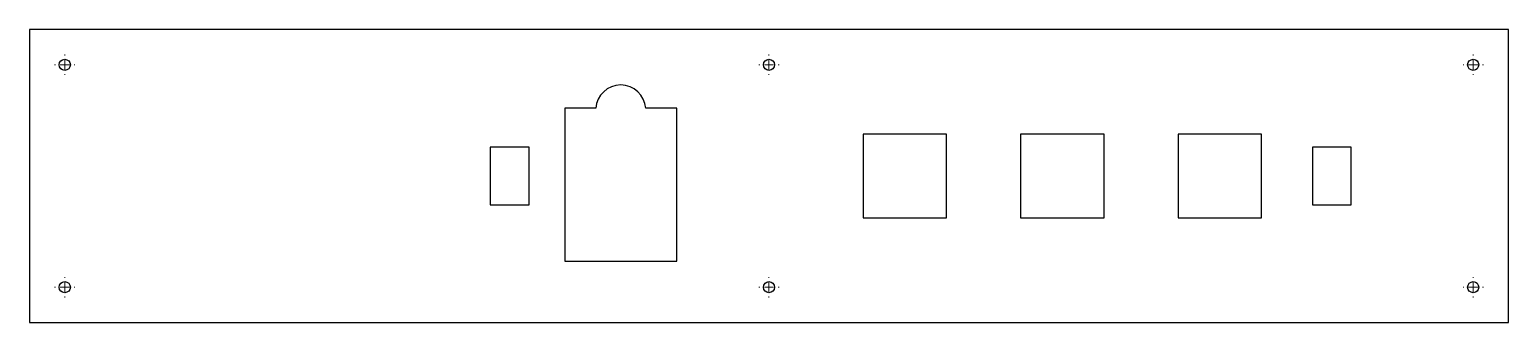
# Model space of a CAD drawing. Header units: millimetres. Extents: x 57 to 855, y 189 to 347.
import ezdxf

# ---------------------------------------------------------------- set-up
doc = ezdxf.new("R2010")
doc.units = ezdxf.units.MM

# ---------------------------------------------------------------- blocks, each defined once
blk = doc.blocks.new('SW_CENTERMARKSYMBOL_0')
at = {"color": 0, "linetype": 'Continuous', "lineweight": 18}
for p, q in [((-5, 0), (-5.5, 0)), ((0, 0), (-2.5, 0)), ((0, 5), (0, 5.5)), ((0, 0), (0, 2.5)), ((0, 0), (0, -2.5)), ((0, 0), (2.5, 0)), ((5, 0), (5.5, 0)), ((0, -5), (0, -5.5))]:
    blk.add_line(p, q, dxfattribs=at)
blk = doc.blocks.new('SW_CENTERMARKSYMBOL_1')
at = {"color": 0, "linetype": 'Continuous', "lineweight": 18}
for p, q in [((-5, 0), (-5.5, 0)), ((0, 0), (-2.5, 0)), ((0, 5), (0, 5.5)), ((0, 0), (0, 2.5)), ((0, 0), (0, -2.5)), ((0, 0), (2.5, 0)), ((5, 0), (5.5, 0)), ((0, -5), (0, -5.5))]:
    blk.add_line(p, q, dxfattribs=at)
blk = doc.blocks.new('SW_CENTERMARKSYMBOL_2')
at = {"color": 0, "linetype": 'Continuous', "lineweight": 18}
for p, q in [((-5, 0), (-5.5, 0)), ((0, 0), (-2.5, 0)), ((0, 5), (0, 5.5)), ((0, 0), (0, 2.5)), ((0, 0), (0, -2.5)), ((0, 0), (2.5, 0)), ((5, 0), (5.5, 0)), ((0, -5), (0, -5.5))]:
    blk.add_line(p, q, dxfattribs=at)
blk = doc.blocks.new('SW_CENTERMARKSYMBOL_3')
at = {"color": 0, "linetype": 'Continuous', "lineweight": 18}
for p, q in [((-5, 0), (-5.5, 0)), ((0, 0), (-2.5, 0)), ((0, 5), (0, 5.5)), ((0, 0), (0, 2.5)), ((0, 0), (0, -2.5)), ((0, 0), (2.5, 0)), ((5, 0), (5.5, 0)), ((0, -5), (0, -5.5))]:
    blk.add_line(p, q, dxfattribs=at)
blk = doc.blocks.new('SW_CENTERMARKSYMBOL_4')
at = {"color": 0, "linetype": 'Continuous', "lineweight": 18}
for p, q in [((-5, 0), (-5.5, 0)), ((0, 0), (-2.5, 0)), ((0, 5), (0, 5.5)), ((0, 0), (0, 2.5)), ((0, 0), (0, -2.5)), ((0, 0), (2.5, 0)), ((5, 0), (5.5, 0)), ((0, -5), (0, -5.5))]:
    blk.add_line(p, q, dxfattribs=at)
blk = doc.blocks.new('SW_CENTERMARKSYMBOL_5')
at = {"color": 0, "linetype": 'Continuous', "lineweight": 18}
for p, q in [((-5, 0), (-5.5, 0)), ((0, 0), (-2.5, 0)), ((0, 5), (0, 5.5)), ((0, 0), (0, 2.5)), ((0, 0), (0, -2.5)), ((0, 0), (2.5, 0)), ((5, 0), (5.5, 0)), ((0, -5), (0, -5.5))]:
    blk.add_line(p, q, dxfattribs=at)

msp = doc.modelspace()

# ---------------------------------------------------------------- linework, layer by layer
at = {"color": 7, "linetype": 'Continuous', "lineweight": 25}
for p, q in [((57.25, 346.86), (57.25, 188.86)), ((855.25, 346.86), (57.25, 346.86)), ((855.25, 188.86), (855.25, 346.86)), ((362.75, 304.46), (346, 304.46)), ((346, 304.46), (346, 221.96)), ((406.5, 304.46), (389.75, 304.46)), ((406.5, 221.96), (406.5, 304.46)), ((552.04, 290.36), (507.04, 290.36)), ((507.04, 290.36), (507.04, 245.36)), ((552.04, 245.36), (552.04, 290.36)), ((637.04, 290.36), (592.04, 290.36)), ((592.04, 290.36), (592.04, 245.36)), ((637.04, 245.36), (637.04, 290.36)), ((722.04, 290.36), (677.04, 290.36)), ((677.04, 290.36), (677.04, 245.36)), ((722.04, 245.36), (722.04, 290.36)), ((326.75, 283.36), (305.75, 283.36)), ((305.75, 283.36), (305.75, 252.36)), ((326.75, 252.36), (326.75, 283.36)), ((770.46, 283.36), (749.46, 283.36)), ((749.46, 283.36), (749.46, 252.36)), ((770.46, 252.36), (770.46, 283.36)), ((305.75, 252.36), (326.75, 252.36)), ((749.46, 252.36), (770.46, 252.36)), ((507.04, 245.36), (552.04, 245.36)), ((592.04, 245.36), (637.04, 245.36)), ((677.04, 245.36), (722.04, 245.36)), ((346, 221.96), (406.5, 221.96)), ((57.25, 188.86), (855.25, 188.86))]:
    msp.add_line(p, q, dxfattribs=at)
for centre in [(76.25, 327.86), (456.25, 327.86), (836.25, 327.86), (76.25, 207.86), (456.25, 207.86), (836.25, 207.86)]:
    msp.add_circle(centre, 3, dxfattribs=at)
msp.add_arc((376.25, 303.42), 13.54, 4.4052, 175.5948, dxfattribs=at)

# ---------------------------------------------------------------- block references
at = {"color": 7, "linetype": 'Continuous', "lineweight": 18}
for name, p in [('SW_CENTERMARKSYMBOL_1', (76.25, 327.86)), ('SW_CENTERMARKSYMBOL_0', (456.25, 327.86)), ('SW_CENTERMARKSYMBOL_5', (836.25, 327.86)), ('SW_CENTERMARKSYMBOL_2', (76.25, 207.86)), ('SW_CENTERMARKSYMBOL_3', (456.25, 207.86)), ('SW_CENTERMARKSYMBOL_4', (836.25, 207.86))]:
    msp.add_blockref(name, p, dxfattribs=at)

doc.saveas('drawing.dxf')
